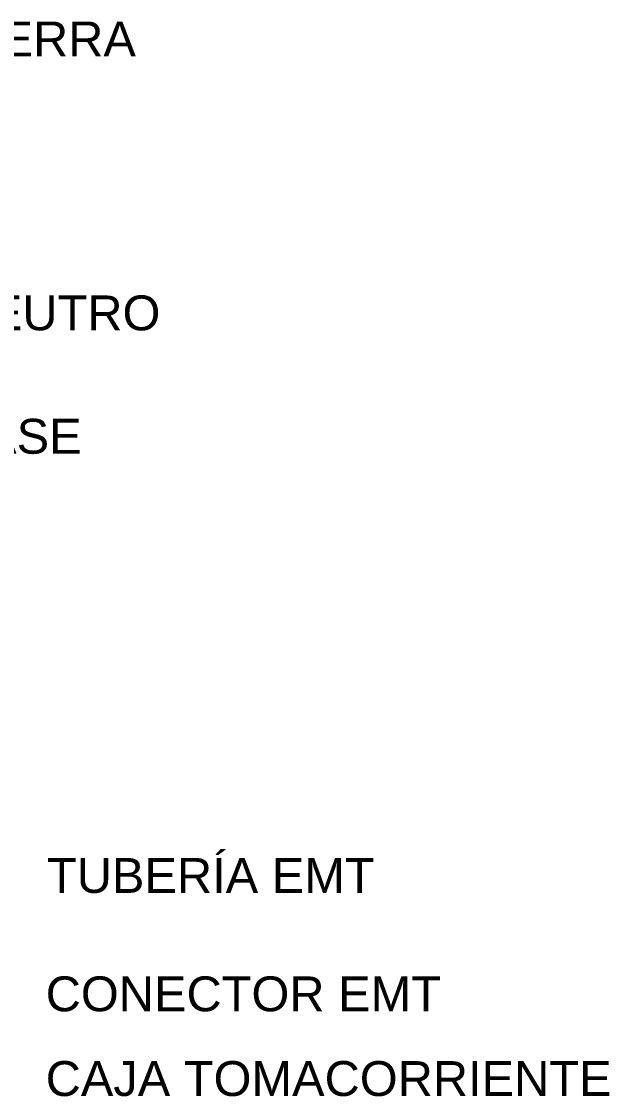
# Model space of a CAD drawing. Header units: millimetres. Extents: x 86 to 500, y -52 to 256.
# Drawn here: x 205.33 to 221.64, y 52.52 to 82.33 of the extents above; entities that cross this region are included whole.
import ezdxf

# ---------------------------------------------------------------- set-up
doc = ezdxf.new("R2010")
doc.units = ezdxf.units.MM
doc.styles.get("Standard").update_dxf_attribs({"font": 'arial.ttf'})

msp = doc.modelspace()

# ---------------------------------------------------------------- texts
at = {"transparency": 33554687}
for s, height, p in [('TIERRA', 0.9676, (203.547, 81.365)), ('NEUTRO', 0.9676, (203.476, 73.768)), ('FASE', 0.9676, (203.468, 70.347)), ('TUBERÍA EMT', 0.96757, (206.036, 58.167)), ('CONECTOR EMT', 0.96757, (206, 54.884)), ('CAJA TOMACORRIENTE', 0.96757, (206, 52.535))]:
    msp.add_text(s, height=height, dxfattribs=at).set_placement(p)

doc.saveas('drawing.dxf')
